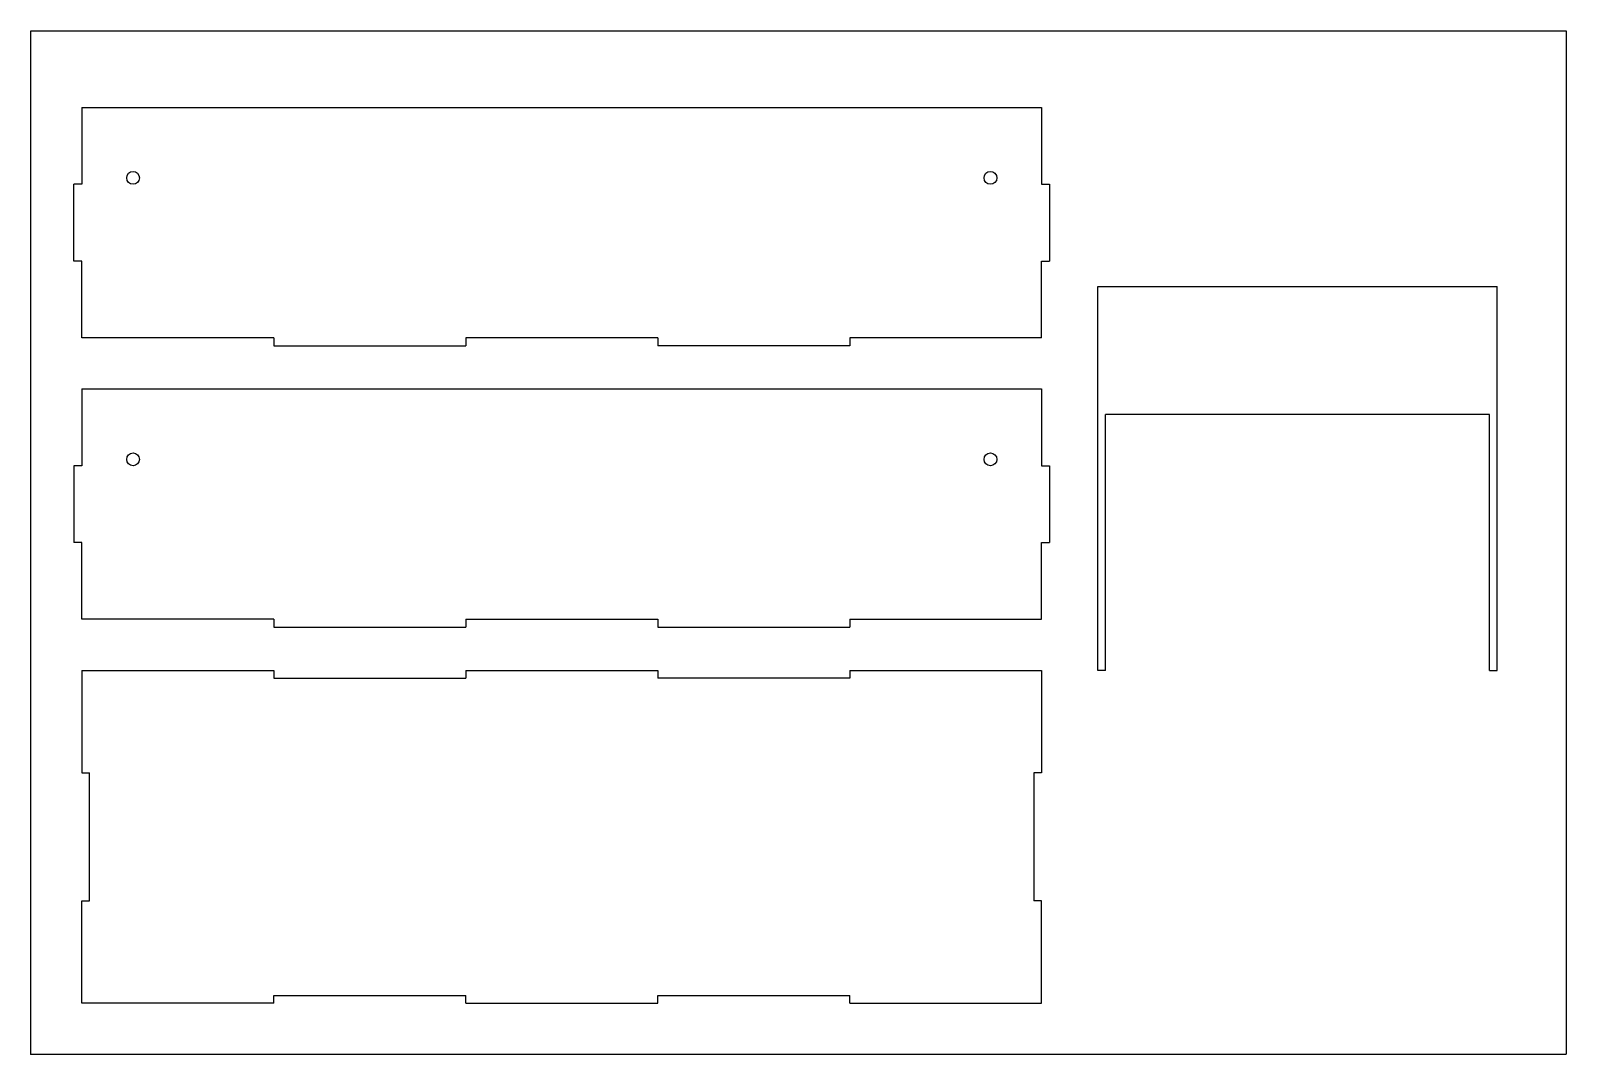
# Model space of a CAD drawing. Header units: millimetres. Extents: x 0 to 600, y 0 to 400.
import ezdxf

# ---------------------------------------------------------------- set-up
doc = ezdxf.new("R2010")
doc.units = ezdxf.units.MM
doc.header["$MEASUREMENT"] = 0
for name, color, linetype in [('GUILHERME CAIXA v2_Sketch1', 7, 'Continuous'), ('GUILHERME CAIXA v2_Sketch2', 7, 'Continuous'), ('GUILHERME CAIXA v2_Sketch3', 7, 'Continuous')]:
    doc.layers.add(name, color=color, linetype=linetype)

msp = doc.modelspace()

# ---------------------------------------------------------------- linework, layer by layer
at = {"layer": 'GUILHERME CAIXA v2_Sketch1'}
for p, q in [((0, 0), (0, 400)), ((0, 400), (600, 400)), ((600, 400), (600, 0)), ((20, 370), (395, 370)), ((20, 370), (20, 340)), ((395, 370), (395, 340)), ((16.9, 310), (16.9, 340)), ((20, 340), (16.9, 340)), ((395, 340), (398.1, 340)), ((398.1, 340), (398.1, 310)), ((20, 310), (16.9, 310)), ((20, 280), (20, 310)), ((395, 280), (395, 310)), ((395, 310), (398.1, 310)), ((417, 300), (573, 300)), ((417, 150), (417, 300)), ((573, 150), (573, 300)), ((95, 280), (20, 280)), ((95, 280), (95, 276.9)), ((95, 276.9), (170, 276.9)), ((245, 280), (170, 280)), ((170, 280), (170, 276.9)), ((245, 280), (245, 276.9)), ((320, 276.9), (245, 276.9)), ((395, 280), (320, 280)), ((320, 280), (320, 276.9)), ((20, 260), (395, 260)), ((20, 260), (20, 230)), ((395, 260), (395, 230)), ((420, 150), (420, 250)), ((570, 250), (420, 250)), ((570, 150), (570, 250)), ((16.9, 230), (16.9, 200)), ((20, 230), (16.9, 230)), ((395, 230), (398.1, 230)), ((398.1, 230), (398.1, 200)), ((20, 200), (16.9, 200)), ((20, 170), (20, 200)), ((395, 170), (395, 200)), ((395, 200), (398.1, 200)), ((95, 170), (20, 170)), ((95, 170), (95, 166.9)), ((170, 170), (170, 166.9)), ((170, 170), (245, 170)), ((245, 170), (245, 166.9)), ((320, 170), (395, 170)), ((320, 170), (320, 166.9)), ((95, 166.9), (170, 166.9)), ((245, 166.9), (320, 166.9)), ((20, 150), (20, 110)), ((20, 150), (95, 150)), ((95, 150), (95, 147)), ((170, 150), (170, 147)), ((170, 150), (245, 150)), ((245, 150), (245, 147)), ((320, 150), (395, 150)), ((320, 150), (320, 147)), ((395, 150), (395, 110)), ((420, 150), (417, 150)), ((570, 150), (573, 150)), ((95, 147), (170, 147)), ((320, 147), (245, 147)), ((20, 110), (23, 110)), ((23, 60), (23, 110)), ((392, 110), (392, 60)), ((395, 110), (392, 110)), ((20, 60), (23, 60)), ((20, 20), (20, 60)), ((395, 60), (392, 60)), ((395, 20), (395, 60)), ((95, 20), (20, 20)), ((95, 20), (95, 23)), ((95, 23), (170, 23)), ((170, 20), (170, 23)), ((170, 20), (245, 20)), ((245, 20), (245, 23)), ((245, 23), (320, 23)), ((320, 20), (320, 23)), ((320, 20), (395, 20)), ((0, 0), (600, 0))]:
    msp.add_line(p, q, dxfattribs=at)
for centre in [(40, 342.5), (375, 342.5), (40, 232.5), (375, 232.5)]:
    msp.add_circle(centre, 2.5, dxfattribs=at)
msp.add_point((0, 0), dxfattribs=at)
at = {"layer": 'GUILHERME CAIXA v2_Sketch2'}
msp.add_point((0, 0), dxfattribs=at)
at = {"layer": 'GUILHERME CAIXA v2_Sketch3'}
msp.add_point((0, 0), dxfattribs=at)

doc.saveas('drawing.dxf')
